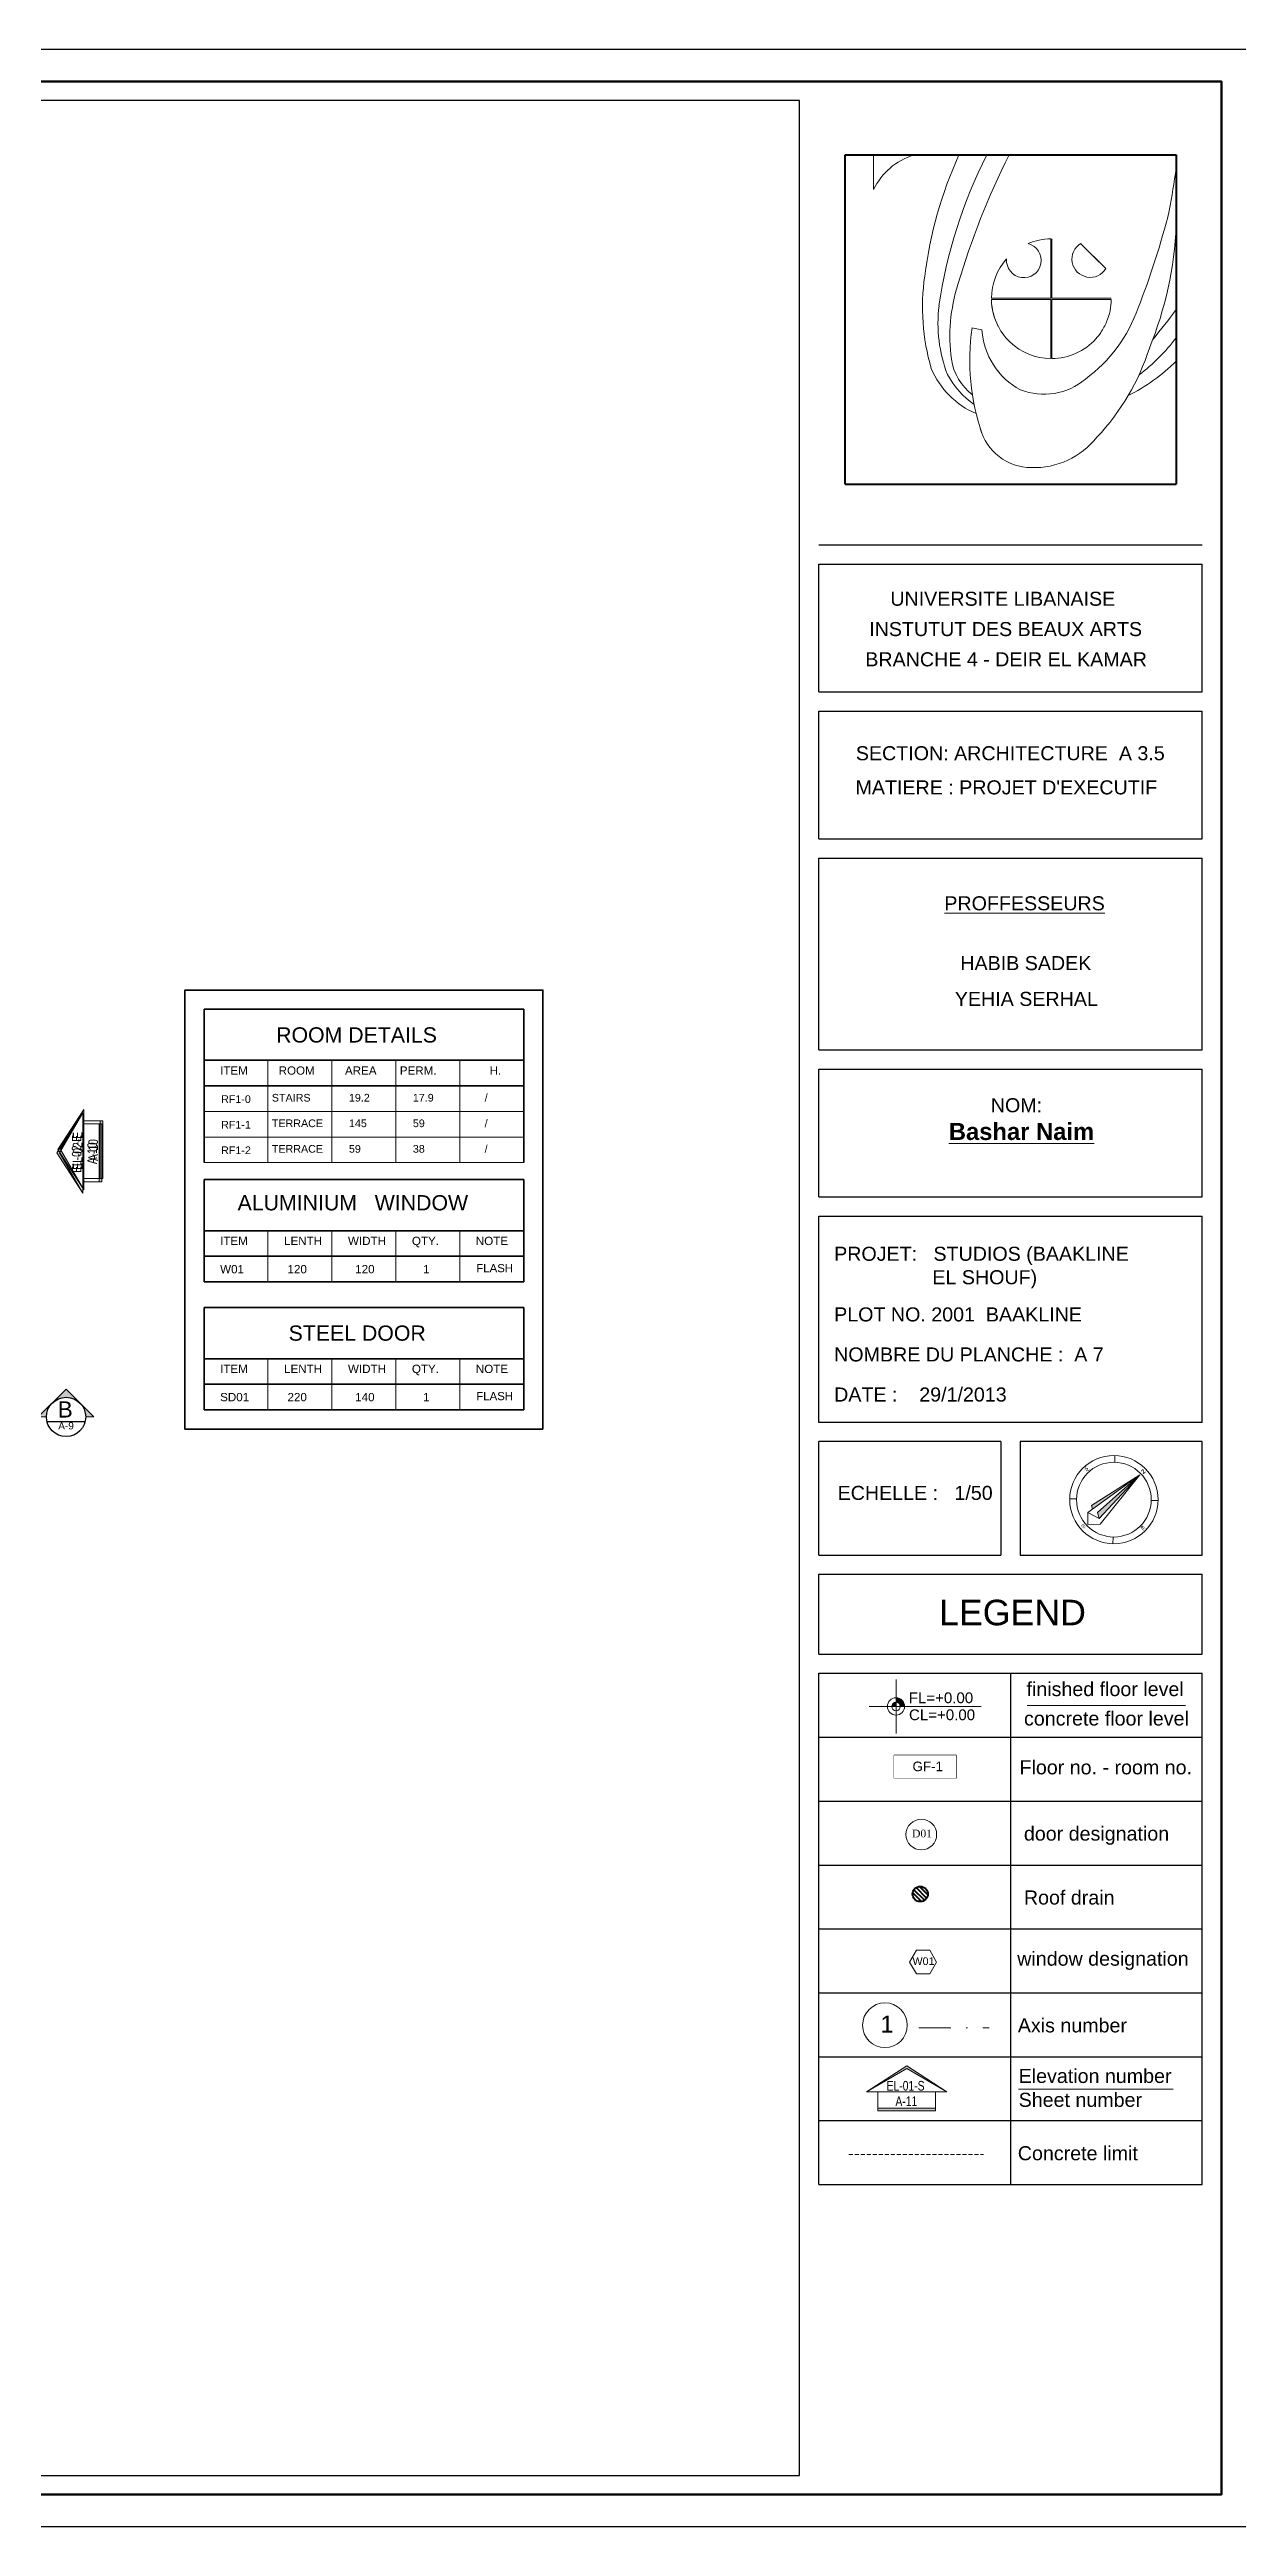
# Model space of a CAD drawing. Header units: inches. Extents: x -580639 to 179052, y 0 to 152898.
# Drawn here: x -214471 to -195887, y 113030 to 151788 of the extents above; entities that cross this region are included whole.
import ezdxf
from ezdxf.enums import TextEntityAlignment as Align

# ---------------------------------------------------------------- set-up
doc = ezdxf.new("R2010")
doc.units = ezdxf.units.IN
doc.header["$LTSCALE"] = 500
doc.header["$MEASUREMENT"] = 0
doc.set_wipeout_variables(frame=1)
for name, pattern in [('ACAD_ISO02W100', [15, 12, -3]), ('CENTER', [2, 1.25, -0.25, 0.25, -0.25]), ('DASHDOTX2', [2, 1, -0.5, 0, -0.5]), ('HIDDEN2', [0.1875, 0.125, -0.0625])]:
    doc.linetypes.add(name, pattern=pattern)
for name, color, linetype, lineweight in [('1ATEXT', 3, 'Continuous', 20), ('A-0.2', 61, 'Continuous', 20), ('A-0.25', 42, 'Continuous', 25), ('A-ANNO-TEXS', 211, 'Continuous', 18), ('A-flor-sthn', 251, 'HIDDEN2', 9), ('A-wall', 52, 'Continuous', 35), ('col', 4, 'Continuous', 40), ('DIM', 8, 'Continuous', 18), ('ground floor', 8, 'Continuous', 20), ('H-text atribute', 130, 'Continuous', 20), ('Room reference', 50, 'Continuous', 13), ('WALL', 7, 'Continuous', 40), ('WIN', 3, 'Continuous', 18)]:
    doc.layers.add(name, color=color, linetype=linetype, lineweight=lineweight)
for name, color, linetype in [('SYEL', 5, 'Continuous'), ('SYL', 6, 'Continuous'), ('SYSECTION', 1, 'Continuous')]:
    doc.layers.add(name, color=color, linetype=linetype)
doc.styles.add('100', font='arial.ttf', dxfattribs={"height": 200})
doc.styles.add('50', font='arial.ttf', dxfattribs={"height": 125})
doc.styles.add('A--ANNO-SYMB', font='upcil.ttf', dxfattribs={"width": 0.8})
doc.styles.add('CURENT', font='sanss___.ttf')
doc.styles.add('ROMANS 2', font='times.ttf')
doc.styles.get("Standard").update_dxf_attribs({"font": 'arial.ttf'})

# ---------------------------------------------------------------- blocks, each defined once
blk = doc.blocks.new('SYEL')
at = {"layer": '1ATEXT'}
for points in [[(-62.4, 0), (0, 36), (62.4, 0), (0, 40.2)], [(-44.8, -25.6), (-44.8, -29.5), (44.8, -29.5), (44.8, -25.6)]]:
    blk.add_hatch(color=256, dxfattribs=at).paths.add_polyline_path(points)
for p, q in [((-62.4, 0), (0, 40.2)), ((0, 40.2), (62.4, 0)), ((-62.4, 0), (0, 36)), ((62.4, 0), (-62.4, 0)), ((-44.8, -29.5), (-44.8, 0)), ((0, 36), (62.4, 0)), ((44.8, 0), (44.8, -29.5)), ((44.8, -25.6), (-44.8, -25.6)), ((44.8, -29.5), (-44.8, -29.5))]:
    blk.add_line(p, q, dxfattribs=at)
at = {"layer": '1ATEXT', "style": 'A--ANNO-SYMB', "width": 0.8, "flags": 4}
for tag, p in [('EL-01-N', (-1.8, 9.4)), ('AR00', (-0.7, -14.7))]:
    blk.add_attdef(tag, text='', height=15, dxfattribs=at).set_placement(p, align=Align.MIDDLE_CENTER)
blk = doc.blocks.new('4')
at = {"layer": 'A-0.2', "color": 253}
for p, q in [((0, 7158), (612, 7158)), ((612, 7158), (612, 6408))]:
    blk.add_line(p, q, dxfattribs=at)
at = {"layer": 'A-0.2'}
for p, q in [((4464, 4046), (4464, 5334)), ((4491, 4046), (4491, 5334)), ((5661, 4688), (5114, 5233)), ((5387, 4961), (5661, 4688)), ((4464, 4046), (3176, 4046)), ((4464, 4019), (3176, 4019)), ((4464, 2731), (4464, 4019)), ((5779, 4046), (4491, 4046)), ((5779, 4019), (4491, 4019)), ((4491, 2731), (4491, 4019)), ((2753, 3402), (2970, 3354))]:
    blk.add_line(p, q, dxfattribs=at)
at = {"layer": 'A-0.2', "color": 253}
blk.add_arc((1928, 5765), 1462, 107.6478, 153.9617, dxfattribs=at)
at = {"layer": 'A-0.2'}
for centre, radius, start, end in [((10717, 3409), 9059, 155.5503, 172.9241), ((12494, 2369), 10566, 153.0442, 171.7936), ((18093, -216), 16295, 153.0933, 163.7577), ((-19263, 10603), 26713, 349.954, 351.9697), ((-10257, 10332), 17845, 338.6407, 345.7647), ((-676, 5940), 7870, 337.7327, 357.721), ((4478, 4033), 1301, 138.3886, 179.4066), ((3880, 4867), 376, 175.5012, 75.7118), ((4478, 4033), 1301, 90.5934, 112.8245), ((5322, 4895), 397, 121.6312, 328.5411), ((6429, 3847), 4751, 171.7946, 196.2417), ((5992, 3211), 3720, 162.3017, 187.6111), ((5120, 3503), 3106, 173.0781, 201.041), ((4478, 4033), 1301, 180.5934, 207.5693), ((4478, 4033), 1301, 187.504, 216.3107), ((3279, 4920), 3270, 306.3755, 340.5839), ((4478, 4033), 1301, 337.2924, 359.4066), ((-4402, 12360), 14410, 320.3139, 323.55), ((7684, 2710), 4979, 172.0035, 199.0054), ((4557, 3453), 1590, 183.5692, 241.7601), ((4478, 4033), 1301, 214.7035, 226.4906), ((4478, 4033), 1301, 318.0572, 325.6568), ((4478, 4033), 1301, 325.6568, 337.2924), ((3498, 2902), 1207, 188.7371, 232.5639), ((4478, 4033), 1301, 226.4906, 269.4066), ((4478, 4033), 1301, 270.5934, 318.0572), ((1776, 4501), 5072, 316.7269, 342.2893), ((4080, 5482), 3864, 306.5814, 323.5521), ((3569, 3233), 1845, 202.7914, 246.932), ((3907, 3300), 1917, 208.4281, 234.8085), ((4313, 3366), 1408, 248.8398, 309.9835), ((4368, 5496), 3987, 296.488, 315.0148), ((4044, 1512), 1149, 194.7464, 269.9305), ((4101, 2106), 1744, 268.0735, 321.6361)]:
    blk.add_arc(centre, radius, start, end, dxfattribs=at)
at = {"layer": 'WALL'}
for p, q in [((0, 7158), (7188, 7158)), ((0, 0), (0, 7158)), ((7188, 7158), (7188, 0)), ((0, 0), (7188, 0))]:
    blk.add_line(p, q, dxfattribs=at)
blk = doc.blocks.new('NORTH')
at = {"layer": 'WIN', "color": 1}
for p, q in [((494, 631), (0, 0)), ((0, 0), (661, -479)), ((494, 631), (4781, 459)), ((851, -154), (494, 631)), ((661, -479), (4781, 459)), ((851, -154), (4781, 459)), ((851, -154), (1006, 218)), ((887, 607), (973, 851)), ((973, 851), (4781, 459)), ((1006, 218), (4781, 459))]:
    blk.add_line(p, q, dxfattribs=at)
blk = doc.blocks.new('NORTHE')
at = {"color": 3}
for p, q in [((-1759, 1759), (-2077, 2077)), ((1759, 1759), (2077, 2077)), ((-1759, -1759), (-2077, -2077)), ((1759, -1759), (2077, -2077))]:
    blk.add_line(p, q, dxfattribs=at)
for radius in [2937, 2487]:
    blk.add_circle((0, 0), radius, dxfattribs=at)
for points in [[(-754, -1351), (-527, -1456), (0, 2402)], [(-121, -1378), (235, -1568), (0, 2402)]]:
    blk.add_solid(points, dxfattribs=at)
at = {"color": 3, "rotation": 84.51780902573543}
blk.add_blockref('NORTH', (0, -2400), dxfattribs=at)
at = {"color": 3}
for s, width, p, p2 in [('N', 1.784178, (-180, 2610), (180, 2610)), ('W', 1.365132, (-2894, 0), (-2534, 0)), ('E', 1.931772, (2517, 0), (2877, 0)), ('S', 1.931772, (-325, -2784), (35, -2784))]:
    blk.add_text(s, height=200, dxfattribs=dict(at, width=width)).set_placement(p, p2, align=Align.FIT)
blk = doc.blocks.new('NOR')
at = {"layer": 'WIN', "color": 3, "xscale": 0.000462, "yscale": 0.000462, "zscale": 0.000462, "rotation": 276.1356553146427}
blk.add_blockref('NORTHE', (-1.103, -0.119), dxfattribs=at)
blk = doc.blocks.new('A$C7E7140D5')
at = {"layer": '1ATEXT'}
for points in [[(51.8, -34.4), (56.6, -34.4, 0.414214), (47, -24.8), (47, -29.6, -0.414214)], [(51.8, -34.4), (56.6, -34.4, 0.414214), (47, -24.8), (47, -29.6, -0.414214)], [(47, -34.4), (47, -29.6, 0.414214), (42.2, -34.4)], [(47, -34.4), (47, -29.6, 0.414214), (42.2, -34.4)]]:
    blk.add_hatch(color=256, dxfattribs=at).paths.add_polyline_path(points)
for p, q in [((47, -4.4), (47, -64.4)), ((17, -34.4), (142, -34.4))]:
    blk.add_line(p, q, dxfattribs=at)
for radius in [9.6, 4.8]:
    blk.add_circle((47, -34.4), radius, dxfattribs=at)
blk = doc.blocks.new('SYL')
at = {"layer": '1ATEXT', "color": 3}
blk.add_blockref('A$C7E7140D5', (-47, 34.4), dxfattribs=at)
at = {"layer": '1ATEXT', "color": 3, "style": 'CURENT'}
for tag, p in [('FL=0.00', (14.2, 3.6)), ('CL=0.00', (14.5, -15.3))]:
    blk.add_attdef(tag, p, '', height=12, dxfattribs=at)
blk = doc.blocks.new('DOOR SYME')
at = {"layer": 'Room reference'}
blk.add_circle((0, 0), 240, dxfattribs=at)
at = {"layer": 'Room reference', "style": 'ROMANS 2'}
blk.add_attdef('D01', (-145, -44), '', height=120, rotation=360, dxfattribs=at)
blk = doc.blocks.new('WIND')
at = {"layer": 'Room reference', "ltscale": 1000}
blk.add_lwpolyline([(0.403, -0.002), (0.297, 0.181), (0.086, 0.181), (-0.02, -0.002), (0.086, -0.185), (0.297, -0.185)], close=True, dxfattribs=at)
blk.add_attdef('001', text='', height=0.12, dxfattribs=at).set_placement((0.198, 0.011), align=Align.MIDDLE_CENTER)
blk = doc.blocks.new('SYSECTON011')
at = {"layer": '1ATEXT'}
h = blk.add_hatch(color=256, dxfattribs=at)
edge = h.paths.add_edge_path()
edge.add_ellipse((128.4, 0), major_axis=(0, -21.9), ratio=1, start_angle=90.0017, end_angle=270.0017)
edge.add_line((106.5, 0), (97.3, 0))
edge.add_line((97.3, 0), (128.4, 31))
edge.add_line((128.4, 31), (159.4, 0))
edge.add_line((159.4, 0), (150.3, 0))
for p, q in [((97.3, 0), (128.4, 31)), ((159.4, 0), (128.4, 31)), ((91.7, 0), (106.5, 0)), ((150.3, 0), (159.4, 0))]:
    blk.add_line(p, q, dxfattribs=at)
at = {"layer": '1ATEXT', "linetype": 'CENTER', "lineweight": 40}
blk.add_line((0, 0), (91.7, 0), dxfattribs=at)
at = {"layer": '1ATEXT', "color": 4, "lineweight": 30}
blk.add_line((107, -4.9), (149.7, -4.9), dxfattribs=at)
blk.add_ellipse((128.4, 0), major_axis=(0, -21.9), ratio=1, start_param=-1.570767, end_param=4.712418, dxfattribs=at)
at = {"layer": '1ATEXT', "color": 4, "style": 'CURENT'}
for tag, height, p in [('A', 18, (127.4, 8.4)), ('AR000', 8, (128.3, -9.8))]:
    blk.add_attdef(tag, text='', height=height, dxfattribs=at).set_placement(p, align=Align.MIDDLE)
blk = doc.blocks.new('SECTIO B-B')
at = {"layer": 'col', "linetype": 'CENTER'}
for p, q in [((-22510, 11129), (-27460, 11129)), ((-22510, 11129), (-18370, 11129)), ((-18370, 11129), (-18370, 0)), ((-18370, 0), (-1746, 0))]:
    blk.add_line(p, q, dxfattribs=at)
at = {"layer": 'SYSECTION'}
ref = blk.add_blockref('SYSECTON011', (-27460, 11129), dxfattribs=dict(at, xscale=-14.04466159001456, yscale=14.04466159001456, zscale=14.04466159001456))
ref.add_attrib('A', 'B', dxfattribs={"color": 4, "height": 253, "style": 'CURENT'}).set_placement((-29250, 11247), align=Align.MIDDLE)
ref.add_attrib('AR000', 'A-9', dxfattribs={"color": 4, "height": 112.4, "style": 'CURENT'}).set_placement((-29263, 10991), align=Align.MIDDLE)
ref = blk.add_blockref('SYSECTON011', (-2239, 0), dxfattribs=dict(at, xscale=14.04466159001456, yscale=14.04466159001456, zscale=14.04466159001456))
ref.add_attrib('A', 'B', dxfattribs={"color": 4, "height": 253, "style": 'CURENT'}).set_placement((-449, 118), align=Align.MIDDLE)
ref.add_attrib('AR000', 'A-9', dxfattribs={"color": 4, "height": 112.4, "style": 'CURENT'}).set_placement((-436, -138), align=Align.MIDDLE)

msp = doc.modelspace()

# ---------------------------------------------------------------- hatches: boundary and pattern name
at = {"layer": 'WALL'}
h = msp.add_hatch(dxfattribs=at)
h.set_pattern_fill('ANSI31', color=12, scale=380, angle=90, style=0)
h.set_pattern_definition([(135, (-396927.386, -6418760.684), (-33.5875721, -33.5875721), [])])
h.paths.add_polyline_path([(-200849.963, 122807.744, -1), (-200849.963, 123045.244, -1)])

# ---------------------------------------------------------------- linework, layer by layer
msp.add_lwpolyline([(-250637.624, 113030.352), (-195637.407, 113030.352), (-195637.407, 151788.469), (-250637.624, 151788.469)], close=True)
at = {"layer": 'A-0.2'}
for p, q in [((-211053.969, 135971.916), (-211053.969, 134371.916)), ((-210053.969, 135971.916), (-210053.969, 134371.916)), ((-209053.969, 135971.916), (-209053.969, 134371.916)), ((-208053.969, 135971.916), (-208053.969, 134371.916)), ((-212053.969, 135171.916), (-207053.969, 135171.916)), ((-212053.969, 134771.916), (-207053.969, 134771.916)), ((-212053.969, 134371.916), (-207053.969, 134371.916)), ((-211053.969, 133305.77), (-211053.969, 132505.77)), ((-210053.969, 133305.77), (-210053.969, 132505.77)), ((-209053.969, 133305.77), (-209053.969, 132505.77)), ((-208053.969, 133305.77), (-208053.969, 132505.77)), ((-212053.969, 132505.77), (-207053.969, 132505.77)), ((-212053.969, 132505.77), (-207053.969, 132505.77)), ((-212053.969, 132505.77), (-207053.969, 132505.77)), ((-211053.969, 131303.521), (-211053.969, 130503.521)), ((-210053.969, 131303.521), (-210053.969, 130503.521)), ((-209053.969, 131303.521), (-209053.969, 130503.521)), ((-208053.969, 131303.521), (-208053.969, 130503.521)), ((-212053.969, 130503.521), (-207053.969, 130503.521)), ((-212053.969, 130503.521), (-207053.969, 130503.521)), ((-212053.969, 130503.521), (-207053.969, 130503.521))]:
    msp.add_line(p, q, dxfattribs=at)
at = {"layer": 'A-0.25', "lineweight": 25}
for p, q in [((-202437.407, 144035.821), (-196437.407, 144035.821)), ((-202437.407, 141735.821), (-202437.407, 143735.821)), ((-202437.407, 143735.821), (-196437.407, 143735.821)), ((-202437.407, 141735.821), (-196437.407, 141735.821)), ((-202437.407, 139435.821), (-202437.407, 141435.821)), ((-202437.407, 141435.821), (-196437.407, 141435.821)), ((-202437.407, 139435.821), (-196437.407, 139435.821)), ((-202437.407, 136135.821), (-202437.407, 139135.821)), ((-202437.407, 139135.821), (-196437.407, 139135.821)), ((-202437.407, 136135.821), (-196437.407, 136135.821)), ((-202437.407, 133835.821), (-202437.407, 135835.821)), ((-202437.407, 135835.821), (-196437.407, 135835.821)), ((-202437.407, 133835.821), (-196437.407, 133835.821)), ((-202437.407, 130305.9), (-202437.407, 133535.821)), ((-202437.407, 133535.821), (-196437.407, 133535.821)), ((-196437.407, 130305.9), (-202437.407, 130305.9)), ((-202437.407, 128230.844), (-202437.407, 130005.9)), ((-199587.407, 130005.9), (-202437.407, 130005.9)), ((-199587.407, 130005.9), (-199787.407, 130005.9)), ((-199587.407, 130005.9), (-199587.407, 128230.844)), ((-196437.407, 130005.9), (-199287.407, 130005.9)), ((-196437.407, 130005.9), (-199287.407, 130005.9)), ((-199287.407, 130005.9), (-199287.407, 128230.844)), ((-202437.407, 128230.844), (-199587.407, 128230.844)), ((-202437.407, 126680.241), (-202437.407, 127930.844)), ((-202437.407, 127930.844), (-196437.407, 127930.844)), ((-199787.407, 128230.844), (-199587.407, 128230.844)), ((-199287.407, 128230.844), (-196437.407, 128230.844)), ((-199287.407, 128230.844), (-196437.407, 128230.844)), ((-202437.407, 126680.241), (-196437.407, 126680.241)), ((-202437.407, 118380.241), (-202437.407, 126380.241)), ((-202437.407, 126380.241), (-196437.407, 126380.241)), ((-202437.407, 126380.241), (-196437.407, 126380.241)), ((-199437.407, 126380.241), (-199437.407, 118380.241)), ((-202437.407, 125380.241), (-196437.407, 125380.241)), ((-202437.407, 124380.241), (-196437.407, 124380.241)), ((-202437.407, 123380.241), (-196437.407, 123380.241)), ((-202437.407, 122380.241), (-196437.407, 122380.241)), ((-202437.407, 121380.241), (-196437.407, 121380.241)), ((-202437.407, 120380.241), (-196437.407, 120380.241)), ((-202437.407, 120380.241), (-196437.407, 120380.241)), ((-202437.407, 119380.241), (-196437.407, 119380.241)), ((-202437.407, 119380.241), (-196437.407, 119380.241)), ((-202437.407, 118380.241), (-196437.407, 118380.241))]:
    msp.add_line(p, q, dxfattribs=at)
for points in [[(-202737.407, 113830.352), (-202737.407, 150988.469), (-249837.624, 150988.469), (-249837.624, 113830.352), (-202737.407, 113830.352)], [(-196437.407, 141735.821), (-196437.407, 143735.821)], [(-196437.407, 139435.821), (-196437.407, 141435.821)], [(-196437.407, 136135.821), (-196437.407, 139135.821)], [(-196437.407, 133835.821), (-196437.407, 135835.821)], [(-196437.407, 130305.9), (-196437.407, 133535.821)], [(-196437.407, 128230.844), (-196437.407, 130005.9)], [(-196437.407, 128535.821), (-196437.407, 130005.9)], [(-196437.407, 126680.241), (-196437.407, 127930.844)], [(-196437.407, 118380.241), (-196437.407, 126380.241)]]:
    msp.add_lwpolyline(points, dxfattribs=at)
at = {"layer": 'A-ANNO-TEXS'}
for p, q in [((-199176.728, 125876.131), (-196698.018, 125876.131)), ((-199313.551, 119873.18), (-196890.848, 119873.18))]:
    msp.add_line(p, q, dxfattribs=at)
at = {"layer": 'A-flor-sthn'}
msp.add_line((-201968.247, 118852.904), (-199861.584, 118852.904), dxfattribs=at)
at = {"layer": 'A-wall'}
for p, q in [((-212053.969, 136771.916), (-212053.969, 134371.916)), ((-212053.969, 136771.916), (-207053.969, 136771.916)), ((-207053.969, 136771.916), (-207053.969, 134371.916)), ((-212053.969, 135971.916), (-207053.969, 135971.916)), ((-212053.969, 135571.916), (-207053.969, 135571.916)), ((-212053.969, 135571.916), (-207053.969, 135571.916)), ((-212053.969, 134105.77), (-212053.969, 132505.77)), ((-212053.969, 134105.77), (-207053.969, 134105.77)), ((-207053.969, 134105.77), (-207053.969, 132505.77)), ((-212053.969, 133305.77), (-207053.969, 133305.77)), ((-212053.969, 132905.77), (-207053.969, 132905.77)), ((-212053.969, 132505.77), (-207053.969, 132505.77)), ((-212053.969, 132103.521), (-207053.969, 132103.521)), ((-212053.969, 132103.521), (-212053.969, 130503.521)), ((-212053.969, 132103.521), (-207053.969, 132103.521)), ((-207053.969, 132103.521), (-207053.969, 130503.521)), ((-212053.969, 131303.521), (-207053.969, 131303.521)), ((-212053.969, 130903.521), (-207053.969, 130903.521)), ((-212053.969, 130503.521), (-207053.969, 130503.521))]:
    msp.add_line(p, q, dxfattribs=at)
at = {"layer": 'A-wall', "color": 1, "lineweight": 70}
msp.add_lwpolyline([(-250137.624, 113530.352), (-196137.407, 113530.352), (-196137.407, 151288.469), (-250137.624, 151288.469)], close=True, dxfattribs=at)
at = {"layer": 'A-wall'}
msp.add_lwpolyline([(-206753.969, 130200.582), (-212353.969, 130200.582), (-212353.969, 137071.916), (-206753.969, 137071.916)], close=True, dxfattribs=at)
at = {"layer": 'ground floor', "linetype": 'DASHDOTX2'}
msp.add_line((-200870.494, 120833.787), (-199771.477, 120833.787), dxfattribs=at)
at = {"layer": 'ground floor'}
msp.add_circle((-201402.368, 120873.351), 350, dxfattribs=at)
at = {"layer": 'Room reference'}
msp.add_lwpolyline([(-200287.997, 124737.611), (-201257.848, 124737.611), (-201257.848, 125097.611), (-200287.997, 125097.611)], close=True, dxfattribs=at)
at = {"layer": 'WALL', "color": 12}
msp.add_lwpolyline([(-200849.963, 123045.244, -1), (-200849.963, 122807.744, -1)], format="xyb", close=True, dxfattribs=at)
msp.add_circle((-200849.963, 122926.494), 118.75, dxfattribs=at)

# ---------------------------------------------------------------- block references
at = {"layer": 'A-ANNO-TEXS', "xscale": 508.9391999991295, "yscale": 508.9392000008957, "zscale": 508.9391999991295, "rotation": 37.60703697579601}
msp.add_blockref('NOR', (-197412.972, 129488.302), dxfattribs=at)
at = {"layer": 'A-wall', "linetype": 'ACAD_ISO02W100', "xscale": 0.7200000000000001, "yscale": 0.7200000000000001, "zscale": 0.7200000000000001}
msp.add_blockref('4', (-202022.552, 144985.208), dxfattribs=at)
at = {"layer": 'DIM'}
msp.add_blockref('SECTIO B-B', (-213777.251, 130391.335), dxfattribs=at)
msp.add_blockref('DOOR SYME', (-200833.165, 123857.256), dxfattribs=at).add_auto_attribs({'D01': 'D01'})
at = {"layer": 'Room reference'}
ref = msp.add_blockref('WIND', (-200996.69, 121864.621), dxfattribs=dict(at, xscale=1000, yscale=1000, zscale=1000))
ref.add_attrib('001', 'W01', dxfattribs={"layer": 'H-text atribute', "ltscale": 1000, "height": 120}).set_placement((-200798.772, 121875.981), align=Align.MIDDLE_CENTER)
at = {"layer": 'SYEL'}
ref = msp.add_blockref('SYEL', (-213952.742, 134524.432), dxfattribs=dict(at, xscale=10.07240092149008, yscale=10.07240092149008, zscale=10.07240092149008, rotation=90))
ref.add_attrib('EL-01-N', 'EL-02-E', dxfattribs={"layer": '1ATEXT', "color": 3, "height": 151.086, "rotation": 90, "style": 'A--ANNO-SYMB', "width": 0.8}).set_placement((-214046.97, 134506.038), align=Align.MIDDLE_CENTER)
ref.add_attrib('AR00', 'A-10', dxfattribs={"layer": '1ATEXT', "color": 6, "height": 151.086, "rotation": 90, "style": 'A--ANNO-SYMB', "width": 0.8}).set_placement((-213804.981, 134517.64), align=Align.MIDDLE_CENTER)
ref = msp.add_blockref('SYEL', (-213937.387, 134574.552), dxfattribs=dict(at, xscale=10.07240092149008, yscale=10.07240092149008, zscale=10.07240092149008, rotation=90))
ref.add_attrib('EL-01-N', 'EL-02-E', dxfattribs={"layer": '1ATEXT', "color": 3, "height": 151.086, "rotation": 90, "style": 'A--ANNO-SYMB', "width": 0.8}).set_placement((-214031.615, 134556.158), align=Align.MIDDLE_CENTER)
ref.add_attrib('AR00', 'A-10', dxfattribs={"layer": '1ATEXT', "color": 6, "height": 151.086, "rotation": 90, "style": 'A--ANNO-SYMB', "width": 0.8}).set_placement((-213789.626, 134567.76), align=Align.MIDDLE_CENTER)
ref = msp.add_blockref('SYEL', (-201060.576, 119832.345), dxfattribs=dict(at, xscale=10.07240092149008, yscale=10.07240092149008, zscale=10.07240092149008))
ref.add_attrib('EL-01-N', 'EL-01-S', dxfattribs={"layer": '1ATEXT', "color": 3, "height": 151.086, "style": 'A--ANNO-SYMB', "width": 0.8}).set_placement((-201078.97, 119926.573), align=Align.MIDDLE_CENTER)
ref.add_attrib('AR00', 'A-11', dxfattribs={"layer": '1ATEXT', "color": 6, "height": 151.086, "style": 'A--ANNO-SYMB', "width": 0.8}).set_placement((-201067.368, 119684.584), align=Align.MIDDLE_CENTER)
at = {"layer": 'SYL'}
ref = msp.add_blockref('SYL', (-201228.795, 125861.807), dxfattribs=dict(at, xscale=14.04466159001456, yscale=14.04466159001456, zscale=14.04466159001456))
ref.add_attrib('CL=0.00', 'CL=+0.00', (-201025.84, 125646.795), dxfattribs={"height": 168.5359, "style": 'CURENT'})
ref.add_attrib('FL=0.00', 'FL=+0.00', (-201029.514, 125912.67), dxfattribs={"height": 168.5359, "style": 'CURENT'})

# ---------------------------------------------------------------- texts
at = {"layer": 'A-ANNO-TEXS', "style": '50'}
for s, p in [('finished floor level', (-199187.686, 126023.649)), ('concrete floor level', (-199226.522, 125563.507)), ('Floor no. - room no.', (-199296.695, 124799.391)), ('door designation', (-199228.245, 123762.283)), ('Roof drain', (-199228.245, 122762.283)), ('window designation', (-199332.686, 121805.138)), ('Axis number', (-199323.749, 120760.908)), ('Elevation number', (-199310.247, 119969.812)), ('Sheet number', (-199310.247, 119596.324)), ('Concrete limit', (-199323.749, 118760.908))]:
    msp.add_text(s, height=220, dxfattribs=at).set_placement(p)
at = {"layer": 'A-ANNO-TEXS', "attachment_point": 1, "style": '50'}
for s, width, gutter_width, insert, char_height in [('UNIVERSITE LIBANAISE', 4948.28299, 1000, (-201317.787, 143304.642), 220), ('INSTUTUT DES BEAUX ARTS', 4948.28299, 1000, (-201648.334, 142830.151), 220), ('BRANCHE 4 - DEIR EL KAMAR', 4948.28299, 1000, (-201709.211, 142356.96), 220), ('SECTION: ARCHITECTURE  A 3.5\\P ', 5318.43165, 1000, (-201857.088, 140887.41), 220), ("MATIERE : PROJET D'EXECUTIF ", 5318.43165, 1000, (-201862.437, 140353.14), 220), ('{\\LPROFFESSEURS }', 5318.43165, 1000, (-200472.719, 138539.051), 220), ('HABIB SADEK ', 5318.43165, 1000, (-200222.691, 137603.24), 220), ('YEHIA SERHAL', 5318.43165, 1000, (-200308.624, 137043.375), 220), ('{\\H1.0833x;ROOM DETAILS}', 4057.04148, 750, (-210926.547, 136488.756), 220), ('{\\H1.0833x;ITEM}', 771.83046, 750, (-211802.715, 135877.357), 120), ('{\\H1.0833x;ROOM}', 771.83046, 750, (-210887.338, 135877.357), 120), ('{\\H1.0833x;AREA}', 771.83046, 750, (-209849.463, 135877.357), 120), ('{\\H1.0833x;PERM.}', 771.83046, 750, (-208991.729, 135877.357), 120), ('{\\H1.0833x;H.}', 771.83046, 750, (-207587.596, 135877.357), 120), ('RF1-0', 523.65123, 750, (-211787.564, 135424.783), 120), ('STAIRS', 523.65123, 750, (-210993.492, 135446.697), 120), ('19.2', 523.65123, 750, (-209787.564, 135446.697), 120), ('17.9', 523.65123, 750, (-208787.564, 135446.697), 120), ('/', 523.65123, 750, (-207664.167, 135446.697), 120), ('NOM: ', 5318.43165, 1000, (-199745.756, 135379.431), 220), ('RF1-1', 523.65123, 750, (-211787.564, 135024.783), 120), ('TERRACE', 523.65123, 750, (-210993.492, 135046.697), 120), ('145', 523.65123, 750, (-209787.564, 135046.697), 120), ('59', 523.65123, 750, (-208787.564, 135046.697), 120), ('/', 523.65123, 750, (-207664.167, 135046.697), 120), ('{\\fArial|b1|i0|c0|p34;\\LBashar Naim}', 5318.43165, 1000, (-200402.475, 134991.6), 266.2), ('RF1-2', 523.65123, 750, (-211787.564, 134624.783), 120), ('TERRACE', 523.65123, 750, (-210993.492, 134646.697), 120), ('59', 523.65123, 750, (-209787.564, 134646.697), 120), ('38', 523.65123, 750, (-208787.564, 134646.697), 120), ('/', 523.65123, 750, (-207664.167, 134646.697), 120), ('{\\H1.0833x;ALUMINIUM   WINDOW }', 4784.55426, 750, (-211529.594, 133862.656), 220), ('{\\H1.0833x;ITEM}', 771.83046, 750, (-211802.715, 133211.212), 120), ('{\\H1.0833x;LENTH}', 771.83046, 750, (-210802.715, 133211.212), 120), ('{\\H1.0833x;WIDTH}', 771.83046, 750, (-209802.715, 133211.212), 120), ('{\\H1.0833x;QTY.}', 771.83046, 750, (-208802.715, 133211.212), 120), ('{\\H1.0833x;NOTE}', 771.83046, 750, (-207802.715, 133211.212), 120), ('PROJET:   STUDIOS (BAAKLINE \\P                  EL SHOUF)', 6503.49491, 1000, (-202197.007, 133054.853), 220), ('{\\H1.0833x;W01}', 771.83046, 750, (-211802.715, 132769.271), 120), ('{\\H1.0833x;120}', 771.83046, 750, (-210748.733, 132769.271), 120), ('{\\H1.0833x;120}', 771.83046, 750, (-209689.558, 132769.271), 120), ('{\\H1.0833x;1}', 771.83046, 750, (-208627.551, 132769.271), 120), ('{\\H1.0833x;FLASH}', 771.83046, 750, (-207796.128, 132784.093), 118.206), ('{\\H1.0833x;STEEL DOOR}', 4784.55426, 750, (-210731.076, 131823.025), 220), ('PLOT NO. 2001  BAAKLINE', 6503.49491, 1000, (-202197.007, 132106.194), 220), ('NOMBRE DU PLANCHE :  A 7', 6503.49491, 1000, (-202197.007, 131479.624), 220), ('{\\H1.0833x;ITEM}', 771.83046, 750, (-211802.715, 131208.963), 120), ('{\\H1.0833x;LENTH}', 771.83046, 750, (-210802.715, 131208.963), 120), ('{\\H1.0833x;WIDTH}', 771.83046, 750, (-209802.715, 131208.963), 120), ('{\\H1.0833x;QTY.}', 771.83046, 750, (-208802.715, 131208.963), 120), ('{\\H1.0833x;NOTE}', 771.83046, 750, (-207802.715, 131208.963), 120), ('{\\H1.0833x;SD01}', 771.83046, 750, (-211802.715, 130767.022), 120), ('{\\H1.0833x;220}', 771.83046, 750, (-210748.733, 130767.022), 120), ('{\\H1.0833x;140}', 771.83046, 750, (-209689.558, 130767.022), 120), ('{\\H1.0833x;1}', 771.83046, 750, (-208627.551, 130767.022), 120), ('{\\H1.0833x;FLASH}', 771.83046, 750, (-207796.128, 130781.844), 118.206), ('DATE :    29/1/2013', 6503.49491, 1000, (-202197.007, 130852.754), 220), ('ECHELLE :   1/50', 6503.49491, 1000, (-202142.519, 129313.455), 220), ('LEGEND', 2660.77035, 1000, (-200555.633, 127531.658), 400)]:
    msp.add_mtext_dynamic_manual_height_columns(s, width=width, gutter_width=gutter_width, heights=[0], dxfattribs=dict(at, insert=insert, char_height=char_height))
at = {"layer": 'ground floor', "insert": (-201472.672, 121024.827), "char_height": 266, "attachment_point": 1, "style": '100'}
msp.add_mtext_dynamic_manual_height_columns('1', width=215.80113, gutter_width=1000, heights=[0], dxfattribs=at)

# ---------------------------------------------------------------- next in the draw order: wipeouts: each hides what was drawn before it
msp.add_wipeout([(-201257.848, 124737.611), (-201257.848, 125097.611), (-200287.997, 125097.611), (-200287.997, 124737.611)]).dxf.layer = 'Room reference'

# ---------------------------------------------------------------- next in the draw order: texts
at = {"layer": 'Room reference', "color": 2, "style": '50'}
msp.add_attdef('GF-1', (-200971.318, 124848.725), 'XXXX', height=150, rotation=360, dxfattribs=at)

doc.saveas('drawing.dxf')
